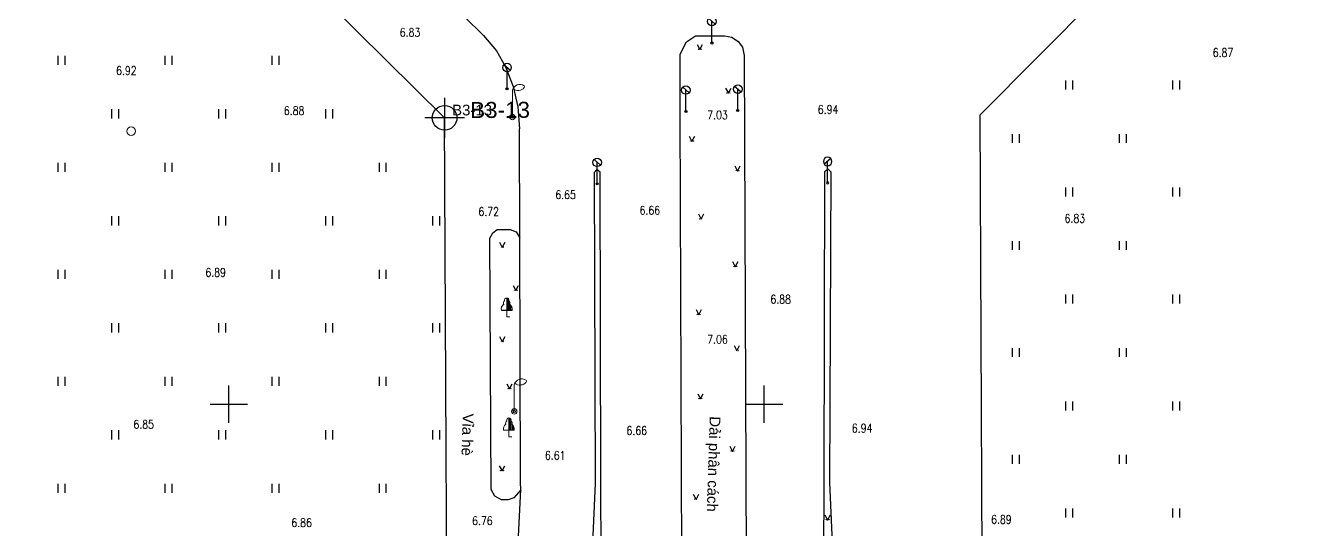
# Model space of a CAD drawing. Header units: millimetres. Extents: x 581430 to 583682, y 2329840 to 2330113.
# Drawn here: x 582631 to 582750, y 2329988.3 to 2330035.4 of the extents above; entities that cross this region are included whole.
import ezdxf
from ezdxf.enums import TextEntityAlignment as Align
from ezdxf.xclip import XClip

# ---------------------------------------------------------------- set-up
doc = ezdxf.new("R2010")
doc.units = ezdxf.units.MM
doc.header["$LTSCALE"] = 0.001
doc.header["$MEASUREMENT"] = 0
doc.header["$XCLIPFRAME"] = 0
for name, color, linetype in [('CHUGIAI', 250, 'Continuous'), ('Existing map', 250, 'Continuous'), ('new block$0$giao thong chuan 28 06$0$giao thong chuan$0$giao thongsua theo ssd$0$giao thong canh quan$0$giao thong$0$CHUTHICH', 7, 'Continuous'), ('Red line', 1, 'Continuous'), ('TOA DO', 7, 'Continuous')]:
    doc.layers.add(name, color=color, linetype=linetype)
for name, color, linetype, lineweight in [('DTC-KY HIEU', 3, 'Continuous', 20), ('KYHIEU', 250, 'Continuous', 0), ('new block$0$giao thong chuan 28 06$0$giao thong chuan$0$giao thongsua theo ssd$0$giao thong canh quan$0$giao thong$0$TOADO', 7, 'Continuous', 35)]:
    doc.layers.add(name, color=color, linetype=linetype, lineweight=lineweight)
doc.styles.add('Arial', font='arial.ttf')
doc.styles.add('CHU', font='', dxfattribs={"height": 1.5})
doc.styles.add('DC', font='romans.shx', dxfattribs={"width": 0.8, "height": 0.8})
doc.styles.get('CHU').set_extended_font_data('.VnArial')

# ---------------------------------------------------------------- blocks, each defined once
blk = doc.blocks.new('BB')
at = {"layer": 'CHUGIAI'}
for p, q in [((-0.29, 2.28), (0.31, 1.75)), ((0, 0), (0, 2))]:
    blk.add_line(p, q, dxfattribs=at)
for centre, radius in [((0, 2), 0.4), ((0, 0), 0.1)]:
    blk.add_circle(centre, radius, dxfattribs=at)
blk = doc.blocks.new('DEN-P')
at = {"layer": 'KYHIEU'}
for points in [[(1.1, 2.92, 0.523652), (0, 2.5, 0.549376)], [(0.05, 2.64, 0.420531), (1.11, 2.75, 0.572241)]]:
    blk.add_lwpolyline(points, format="xyb", dxfattribs=at)
blk.add_lwpolyline([(0, 0), (0, 2.5)], dxfattribs=at)
for radius in [0.25, 0.125]:
    blk.add_circle((0, 0), radius, dxfattribs=at)
blk.add_arc((0.95, 2.82), 0.178, 338.0896, 33.4085, dxfattribs=at)
blk = doc.blocks.new('CAYLR')
at = {"layer": 'KYHIEU'}
for points in [[(0, 1.75, 0.497303), (-0.198201, 1.488681, 0.339551), (-0.284941, 1.163565, 0.289175), (-0.5, 0.602359)], [(0, 1.75, -0.497303), (0.198201, 1.488681, -0.339551), (0.284941, 1.163565, -0.289175), (0.5, 0.602359)]]:
    blk.add_lwpolyline(points, format="xyb", dxfattribs=at)
for points in [[(0, 0), (0, 1.75)], [(0.1, 0.602359), (0.1, 1.724173)], [(0.2, 0.602359), (0.2, 1.487287)], [(-0.5, 0.602359), (0.5, 0.602359)], [(0, 0), (0.280275, -0.001587)], [(0.3, 0.602359), (0.3, 1.151908)], [(0.4, 0.602359), (0.4, 1.04811)], [(0.5, 0.602359), (0.5, 0.822811)]]:
    blk.add_lwpolyline(points, dxfattribs=at)
blk = doc.blocks.new('DEN-P-flat-2')
at = {"layer": 'KYHIEU'}
for points in [[(1.1, 2.92, 0.523652), (0, 2.5, 0.549376)], [(0.05, 2.64, 0.420531), (1.11, 2.75, 0.572241)]]:
    blk.add_lwpolyline(points, format="xyb", dxfattribs=at)
blk.add_lwpolyline([(0, 0), (0, 2.5)], dxfattribs=at)
for radius in [0.25, 0.125]:
    blk.add_circle((0, 0), radius, dxfattribs=at)
blk.add_arc((0.95, 2.82), 0.178, 338.0896, 33.4085, dxfattribs=at)
blk = doc.blocks.new('BB-flat-2')
at = {"layer": 'CHUGIAI'}
for p, q in [((-0.29, 2.28), (0.31, 1.75)), ((0, 0), (0, 2))]:
    blk.add_line(p, q, dxfattribs=at)
for centre, radius in [((0, 2), 0.4), ((0, 0), 0.1)]:
    blk.add_circle(centre, radius, dxfattribs=at)
blk = doc.blocks.new('CAYLR-flat-17')
at = {"layer": 'KYHIEU'}
for points in [[(0, 1.75, 0.497303), (-0.2, 1.49, 0.339551), (-0.28, 1.16, 0.289175), (-0.5, 0.6)], [(0, 1.75, -0.497303), (0.2, 1.49, -0.339551), (0.28, 1.16, -0.289175), (0.5, 0.6)]]:
    blk.add_lwpolyline(points, format="xyb", dxfattribs=at)
for points in [[(0, 0), (0, 1.75)], [(0.1, 0.6), (0.1, 1.72)], [(0.2, 0.6), (0.2, 1.49)], [(-0.5, 0.6), (0.5, 0.6)], [(0, 0), (0.28, 0)], [(0.3, 0.6), (0.3, 1.15)], [(0.4, 0.6), (0.4, 1.05)], [(0.5, 0.6), (0.5, 0.82)]]:
    blk.add_lwpolyline(points, dxfattribs=at)
blk = doc.blocks.new('CAYLR-flat-18')
at = {"layer": 'KYHIEU'}
for points in [[(0, 1.75, 0.497303), (-0.2, 1.49, 0.339551), (-0.28, 1.16, 0.289175), (-0.5, 0.6)], [(0, 1.75, -0.497303), (0.2, 1.49, -0.339551), (0.28, 1.16, -0.289175), (0.5, 0.6)]]:
    blk.add_lwpolyline(points, format="xyb", dxfattribs=at)
for points in [[(0, 0), (0, 1.75)], [(0.1, 0.6), (0.1, 1.72)], [(0.2, 0.6), (0.2, 1.49)], [(-0.5, 0.6), (0.5, 0.6)], [(0, 0), (0.28, 0)], [(0.3, 0.6), (0.3, 1.15)], [(0.4, 0.6), (0.4, 1.05)], [(0.5, 0.6), (0.5, 0.82)]]:
    blk.add_lwpolyline(points, dxfattribs=at)
blk = doc.blocks.new('DEN-P-flat-12')
at = {"layer": 'KYHIEU'}
for points in [[(1.1, 2.92, 0.523652), (0, 2.5, 0.549376)], [(0.05, 2.64, 0.420531), (1.11, 2.75, 0.572241)]]:
    blk.add_lwpolyline(points, format="xyb", dxfattribs=at)
blk.add_lwpolyline([(0, 0), (0, 2.5)], dxfattribs=at)
for radius in [0.25, 0.125]:
    blk.add_circle((0, 0), radius, dxfattribs=at)
blk.add_arc((0.95, 2.82), 0.178, 338.0896, 33.4085, dxfattribs=at)
blk = doc.blocks.new('BB-flat-4')
at = {"layer": 'CHUGIAI'}
for p, q in [((-0.29, 2.28), (0.31, 1.75)), ((0, 0), (0, 2))]:
    blk.add_line(p, q, dxfattribs=at)
for centre, radius in [((0, 2), 0.4), ((0, 0), 0.1)]:
    blk.add_circle(centre, radius, dxfattribs=at)
blk = doc.blocks.new('Existing map')
at = {"layer": 'Existing map'}
h = blk.add_hatch(color=256, dxfattribs=at)
h.paths.add_polyline_path([(-0.84, -54.29, 1), (-0.87, -54.29, 1)])
h.paths.add_polyline_path([(-1.1, -54.29, 1), (-1.12, -54.29, 1)])
h = blk.add_hatch(color=256, dxfattribs=at)
h.paths.add_polyline_path([(1.83, -58.37, 1), (1.81, -58.37, 1)])
h.paths.add_polyline_path([(1.57, -58.37, 1), (1.55, -58.37, 1)])
h = blk.add_hatch(color=256, dxfattribs=at)
h.paths.add_polyline_path([(-1.58, -62.87, 1), (-1.6, -62.87, 1)])
h.paths.add_polyline_path([(-1.84, -62.87, 1), (-1.86, -62.87, 1)])
h = blk.add_hatch(color=256, dxfattribs=at)
h.paths.add_polyline_path([(2.68, -65.64, 1), (2.66, -65.64, 1)])
h.paths.add_polyline_path([(2.43, -65.64, 1), (2.4, -65.64, 1)])
h = blk.add_hatch(color=256, dxfattribs=at)
h.paths.add_polyline_path([(-0.72, -70.14, 1), (-0.74, -70.14, 1)])
h.paths.add_polyline_path([(-0.98, -70.14, 1), (-1, -70.14, 1)])
h = blk.add_hatch(color=256, dxfattribs=at)
h.paths.add_polyline_path([(-19.3, -72.79, 1), (-19.32, -72.79, 1)])
h.paths.add_polyline_path([(-19.55, -72.79, 1), (-19.58, -72.79, 1)])
h = blk.add_hatch(color=256, dxfattribs=at)
h.paths.add_polyline_path([(2.47, -74.58, 1), (2.45, -74.58, 1)])
h.paths.add_polyline_path([(2.21, -74.58, 1), (2.19, -74.58, 1)])
h = blk.add_hatch(color=256, dxfattribs=at)
h.paths.add_polyline_path([(-18.02, -76.81, 1), (-18.04, -76.81, 1)])
h.paths.add_polyline_path([(-18.28, -76.81, 1), (-18.3, -76.81, 1)])
h = blk.add_hatch(color=256, dxfattribs=at)
h.paths.add_polyline_path([(-0.94, -79.07, 1), (-0.96, -79.07, 1)])
h.paths.add_polyline_path([(-1.19, -79.07, 1), (-1.22, -79.07, 1)])
h = blk.add_hatch(color=256, dxfattribs=at)
h.paths.add_polyline_path([(-19.3, -81.6, 1), (-19.32, -81.6, 1)])
h.paths.add_polyline_path([(-19.55, -81.6, 1), (-19.58, -81.6, 1)])
h = blk.add_hatch(color=256, dxfattribs=at)
h.paths.add_polyline_path([(2.62, -82.44, 1), (2.6, -82.44, 1)])
h.paths.add_polyline_path([(2.36, -82.44, 1), (2.34, -82.44, 1)])
h = blk.add_hatch(color=256, dxfattribs=at)
h.paths.add_polyline_path([(-18.62, -86.01, 1), (-18.64, -86.01, 1)])
h.paths.add_polyline_path([(-18.88, -86.01, 1), (-18.9, -86.01, 1)])
h = blk.add_hatch(color=256, dxfattribs=at)
h.paths.add_polyline_path([(-0.78, -86.94, 1), (-0.81, -86.94, 1)])
h.paths.add_polyline_path([(-1.04, -86.94, 1), (-1.06, -86.94, 1)])
h = blk.add_hatch(color=256, dxfattribs=at)
h.paths.add_polyline_path([(2.21, -91.84, 1), (2.19, -91.84, 1)])
h.paths.add_polyline_path([(1.95, -91.84, 1), (1.93, -91.84, 1)])
h = blk.add_hatch(color=256, dxfattribs=at)
h.paths.add_polyline_path([(-19.32, -93.67, 1), (-19.34, -93.67, 1)])
h.paths.add_polyline_path([(-19.58, -93.67, 1), (-19.6, -93.67, 1)])
h = blk.add_hatch(color=256, dxfattribs=at)
h.paths.add_polyline_path([(-1.19, -96.34, 1), (-1.21, -96.34, 1)])
h.paths.add_polyline_path([(-1.45, -96.34, 1), (-1.47, -96.34, 1)])
h = blk.add_hatch(color=256, dxfattribs=at)
h.paths.add_polyline_path([(11.11, -98.26, 1), (11.08, -98.26, 1)])
h.paths.add_polyline_path([(10.85, -98.26, 1), (10.82, -98.26, 1)])
for p, q in [((-44.97, -29.45), (-21.19, -53.01)), ((55.04, -30.32), (25.18, -60.46)), ((-21.19, -53.01), (-19.98, -54.44)), ((-2.21, -53.58), (-1.37, -53.04)), ((-1.37, -53.04), (-0.42, -53.04)), ((-0.42, -53.04), (1.31, -53.04)), ((1.31, -53.04), (2, -53.17)), ((2, -53.17), (2.61, -53.55)), ((2.61, -53.55), (3, -54.1)), ((-19.98, -54.44), (-19.14, -55.92)), ((-2.81, -54.75), (-2.21, -53.58)), ((-1.24, -53.84), (-0.98, -54.32)), ((-0.98, -54.32), (-0.73, -53.84)), ((3, -54.1), (3.15, -54.86)), ((-60.95, -54.9), (-60.95, -55.75)), ((-60.3, -54.9), (-60.3, -55.75)), ((-50.95, -54.9), (-50.95, -55.75)), ((-50.3, -54.9), (-50.3, -55.75)), ((-40.95, -54.9), (-40.95, -55.75)), ((-40.3, -54.9), (-40.3, -55.75)), ((-19.14, -55.92), (-18.42, -57.77)), ((-2.83, -60.39), (-2.81, -54.75)), ((3.15, -54.86), (3.69, -185.78)), ((-18.42, -57.77), (-17.97, -59.68)), ((1.43, -57.92), (1.69, -58.4)), ((1.69, -58.4), (1.94, -57.92)), ((33.19, -57.21), (33.19, -58.05)), ((33.84, -57.21), (33.84, -58.05)), ((43.19, -57.21), (43.19, -58.05)), ((43.84, -57.21), (43.84, -58.05)), ((-55.95, -59.9), (-55.95, -60.75)), ((-55.3, -59.9), (-55.3, -60.75)), ((-45.95, -59.9), (-45.95, -60.75)), ((-45.3, -59.9), (-45.3, -60.75)), ((-35.95, -59.9), (-35.95, -60.75)), ((-35.3, -59.9), (-35.3, -60.75)), ((-17.97, -59.68), (-17.84, -61.74)), ((-2.35, -184.44), (-2.83, -60.39)), ((25.18, -60.46), (25.69, -168.57)), ((-17.78, -71.91), (-17.84, -61.74)), ((-1.98, -62.42), (-1.72, -62.9)), ((-1.72, -62.9), (-1.46, -62.42)), ((28.19, -62.21), (28.19, -63.05)), ((28.84, -62.21), (28.84, -63.05)), ((38.19, -62.21), (38.19, -63.05)), ((38.84, -62.21), (38.84, -63.05)), ((-60.95, -64.9), (-60.95, -65.75)), ((-60.3, -64.9), (-60.3, -65.75)), ((-50.95, -64.9), (-50.95, -65.75)), ((-50.3, -64.9), (-50.3, -65.75)), ((-40.95, -64.9), (-40.95, -65.75)), ((-40.3, -64.9), (-40.3, -65.75)), ((-30.95, -64.9), (-30.95, -65.75)), ((-30.3, -64.9), (-30.3, -65.75)), ((2.29, -65.18), (2.54, -65.67)), ((2.54, -65.67), (2.8, -65.18)), ((10.69, -65.7), (10.99, -65.45)), ((10.99, -65.45), (11.25, -65.74)), ((-10.6, -65.53), (-10.86, -65.82)), ((-10.86, -65.82), (-10.75, -94.86)), ((-10.3, -65.78), (-10.6, -65.53)), ((-10.23, -94.83), (-10.3, -65.78)), ((10.62, -94.75), (10.69, -65.7)), ((11.25, -65.74), (11.14, -94.78)), ((33.19, -67.21), (33.19, -68.05)), ((33.84, -67.21), (33.84, -68.05)), ((43.19, -67.21), (43.19, -68.05)), ((43.84, -67.21), (43.84, -68.05)), ((-55.95, -69.9), (-55.95, -70.75)), ((-55.3, -69.9), (-55.3, -70.75)), ((-45.95, -69.9), (-45.95, -70.75)), ((-45.3, -69.9), (-45.3, -70.75)), ((-35.95, -69.9), (-35.95, -70.75)), ((-35.3, -69.9), (-35.3, -70.75)), ((-25.95, -69.9), (-25.95, -70.75)), ((-25.3, -69.9), (-25.3, -70.75)), ((-1.12, -69.68), (-0.86, -70.17)), ((-0.86, -70.17), (-0.6, -69.68)), ((-20.31, -71.44), (-19.92, -71.12)), ((-19.92, -71.12), (-19.53, -71.12)), ((-19.53, -71.12), (-18.71, -71.12)), ((-18.71, -71.12), (-18.14, -71.36)), ((-18.14, -71.36), (-17.78, -71.91)), ((-20.59, -71.93), (-20.31, -71.44)), ((-20.47, -95.45), (-20.59, -71.93)), ((-19.69, -72.33), (-19.44, -72.82)), ((-19.44, -72.82), (-19.18, -72.33)), ((-17.73, -94.75), (-17.78, -71.91)), ((28.19, -72.21), (28.19, -73.05)), ((28.84, -72.21), (28.84, -73.05)), ((38.19, -72.21), (38.19, -73.05)), ((38.84, -72.21), (38.84, -73.05)), ((-60.95, -74.9), (-60.95, -75.75)), ((-60.3, -74.9), (-60.3, -75.75)), ((-50.95, -74.9), (-50.95, -75.75)), ((-50.3, -74.9), (-50.3, -75.75)), ((-40.95, -74.9), (-40.95, -75.75)), ((-40.3, -74.9), (-40.3, -75.75)), ((-30.95, -74.9), (-30.95, -75.75)), ((-30.3, -74.9), (-30.3, -75.75)), ((2.07, -74.12), (2.33, -74.61)), ((2.33, -74.61), (2.59, -74.12)), ((-18.42, -76.36), (-18.16, -76.84)), ((-18.16, -76.84), (-17.91, -76.36)), ((33.19, -77.21), (33.19, -78.05)), ((33.84, -77.21), (33.84, -78.05)), ((43.19, -77.21), (43.19, -78.05)), ((43.84, -77.21), (43.84, -78.05)), ((-1.33, -78.62), (-1.08, -79.1)), ((-1.08, -79.1), (-0.82, -78.62)), ((-55.95, -79.9), (-55.95, -80.75)), ((-55.3, -79.9), (-55.3, -80.75)), ((-45.95, -79.9), (-45.95, -80.75)), ((-45.3, -79.9), (-45.3, -80.75)), ((-35.95, -79.9), (-35.95, -80.75)), ((-35.3, -79.9), (-35.3, -80.75)), ((-25.95, -79.9), (-25.95, -80.75)), ((-25.3, -79.9), (-25.3, -80.75)), ((-19.69, -81.15), (-19.44, -81.63)), ((-19.44, -81.63), (-19.18, -81.15)), ((2.22, -81.98), (2.48, -82.47)), ((2.48, -82.47), (2.74, -81.98)), ((28.19, -82.21), (28.19, -83.05)), ((28.84, -82.21), (28.84, -83.05)), ((38.19, -82.21), (38.19, -83.05)), ((38.84, -82.21), (38.84, -83.05)), ((-60.95, -84.9), (-60.95, -85.75)), ((-60.3, -84.9), (-60.3, -85.75)), ((-50.95, -84.9), (-50.95, -85.75)), ((-50.3, -84.9), (-50.3, -85.75)), ((-40.95, -84.9), (-40.95, -85.75)), ((-40.3, -84.9), (-40.3, -85.75)), ((-30.95, -84.9), (-30.95, -85.75)), ((-30.3, -84.9), (-30.3, -85.75)), ((-19.02, -85.56), (-18.76, -86.04)), ((-18.76, -86.04), (-18.5, -85.56)), ((-44.97, -89.2), (-44.97, -85.7)), ((-1.18, -86.48), (-0.92, -86.97)), ((-0.92, -86.97), (-0.67, -86.48)), ((5.03, -89.2), (5.03, -85.7)), ((-46.72, -87.45), (-43.22, -87.45)), ((3.28, -87.45), (6.78, -87.45)), ((33.19, -87.21), (33.19, -88.05)), ((33.84, -87.21), (33.84, -88.05)), ((43.19, -87.21), (43.19, -88.05)), ((43.84, -87.21), (43.84, -88.05)), ((-55.95, -89.9), (-55.95, -90.75)), ((-55.3, -89.9), (-55.3, -90.75)), ((-45.95, -89.9), (-45.95, -90.75)), ((-45.3, -89.9), (-45.3, -90.75)), ((-35.95, -89.9), (-35.95, -90.75)), ((-35.3, -89.9), (-35.3, -90.75)), ((-25.95, -89.9), (-25.95, -90.75)), ((-25.3, -89.9), (-25.3, -90.75)), ((1.81, -91.38), (2.07, -91.87)), ((2.07, -91.87), (2.33, -91.38)), ((28.19, -92.21), (28.19, -93.05)), ((28.84, -92.21), (28.84, -93.05)), ((38.19, -92.21), (38.19, -93.05)), ((38.84, -92.21), (38.84, -93.05)), ((-19.72, -93.21), (-19.46, -93.7)), ((-19.46, -93.7), (-19.2, -93.21)), ((-60.95, -94.9), (-60.95, -95.75)), ((-60.3, -94.9), (-60.3, -95.75)), ((-50.95, -94.9), (-50.95, -95.75)), ((-50.3, -94.9), (-50.3, -95.75)), ((-40.95, -94.9), (-40.95, -95.75)), ((-40.3, -94.9), (-40.3, -95.75)), ((-30.95, -94.9), (-30.95, -95.75)), ((-30.3, -94.9), (-30.3, -95.75)), ((-17.7, -95.48), (-17.73, -94.75)), ((-10.75, -94.86), (-12.05, -123.86)), ((-10.13, -124.17), (-10.23, -94.83)), ((10.52, -124.09), (10.62, -94.75)), ((11.14, -94.78), (12.44, -123.78)), ((-20.14, -96.07), (-20.47, -95.45)), ((-19.52, -96.41), (-20.14, -96.07)), ((-18.36, -96.2), (-18.9, -96.41)), ((-17.7, -95.48), (-18.36, -96.2)), ((-17.99, -101.05), (-17.7, -95.48)), ((-1.59, -95.88), (-1.33, -96.37)), ((-1.33, -96.37), (-1.08, -95.88)), ((-18.9, -96.41), (-19.52, -96.41)), ((33.19, -97.21), (33.19, -98.05)), ((33.84, -97.21), (33.84, -98.05)), ((43.19, -97.21), (43.19, -98.05)), ((43.84, -97.21), (43.84, -98.05)), ((10.71, -97.81), (10.96, -98.29)), ((10.96, -98.29), (11.22, -97.81))]:
    blk.add_line(p, q, dxfattribs=at)
for centre in [(-1.11, -54.29), (-0.85, -54.29), (1.56, -58.37), (1.82, -58.37), (-1.85, -62.87), (-1.59, -62.87), (2.41, -65.64), (2.67, -65.64), (-0.99, -70.14), (-0.73, -70.14), (-19.57, -72.79), (-19.31, -72.79), (2.2, -74.58), (2.46, -74.58), (-18.29, -76.81), (-18.03, -76.81), (-1.21, -79.07), (-0.95, -79.07), (-19.57, -81.6), (-19.31, -81.6), (2.35, -82.44), (2.61, -82.44), (-18.89, -86.01), (-18.63, -86.01), (-1.05, -86.94), (-0.79, -86.94), (1.94, -91.84), (2.2, -91.84), (-19.59, -93.67), (-19.33, -93.67), (-1.46, -96.34), (-1.2, -96.34), (10.84, -98.26), (11.09, -98.26)]:
    blk.add_circle(centre, 0.011, dxfattribs=at)
for name, p in [('BB-flat-4', (0.15, -53.7)), ('BB', (-18.99, -57.99)), ('BB-flat-4', (-18.99, -57.99)), ('DEN-P', (-18.49, -60.62)), ('DEN-P-flat-12', (-18.49, -60.62)), ('BB-flat-4', (-2.28, -60.1)), ('BB-flat-4', (2.56, -60.01)), ('BB', (-10.57, -66.86)), ('BB-flat-2', (-10.57, -66.86)), ('CAYLR', (-19.02, -79.29)), ('CAYLR-flat-18', (-19.02, -79.29)), ('DEN-P', (-18.31, -88.14)), ('DEN-P-flat-2', (-18.31, -88.14)), ('CAYLR', (-18.82, -90.5)), ('CAYLR-flat-17', (-18.82, -90.5))]:
    blk.add_blockref(name, p, dxfattribs=at)
at = {"layer": 'Existing map', "xscale": -1}
for name in ['BB', 'BB-flat-2']:
    blk.add_blockref(name, (10.96, -66.78), dxfattribs=at)
at = {"layer": 'Existing map', "style": 'DC', "width": 0.8}
for s, p in [('6.83', (-29.01, -53.11)), ('6.87', (46.93, -55)), ('6.92', (-55.51, -56.68)), ('6.88', (-39.84, -60.43)), ('7.03', (-0.29, -60.83)), ('6.65', (-14.48, -68.28)), ('6.66', (-6.61, -69.74)), ('6.83', (33.09, -70.5)), ('6.89', (-47.17, -75.55)), ('6.88', (5.61, -78.05)), ('7.06', (-0.29, -81.8)), ('6.85', (-53.89, -89.74)), ('6.66', (-7.83, -90.33)), ('6.94', (13.22, -90.1)), ('6.61', (-15.45, -92.65)), ('6.86', (-39.14, -98.93)), ('6.89', (26.23, -98.63))]:
    blk.add_text(s, height=0.8, dxfattribs=at).set_placement(p)
at = {"layer": 'Existing map', "style": 'CHU'}
blk.add_text('B3-13', height=1, dxfattribs=at).set_placement((-24.12, -60.47))
at = {"layer": 'Existing map', "style": 'DC', "width": 0.8}
for s, p in [('6.94', (10.04, -59.52)), ('6.72', (-21.66, -69.06)), ('6.76', (-22.25, -97.95))]:
    blk.add_text(s, height=0.8, dxfattribs=at).set_placement(p, align=Align.TOP_LEFT)
at = {"layer": 'Existing map', "style": 'CHU'}
for s, p in [('VØa hÌ', (-23.12, -88.32)), ('VØa hÌ', (-23.12, -88.32)), ('D¶i ph©n c¸ch', (-0.05, -88.58)), ('D¶i ph©n c¸ch', (-0.05, -88.58))]:
    blk.add_text(s, height=1, rotation=268.2177, dxfattribs=at).set_placement(p)
blk = doc.blocks.new('new block$0$giao thong chuan 28 06$0$giao thong chuan$0$giao thongsua theo ssd$0$giao thong canh quan$0$giao thong$0$n')
at = {"layer": 'TOA DO', "color": 177}
for p, q in [((0, 1.86), (0, 0)), ((1.86, 0), (-1.86, 0)), ((0, 0), (0, -1.86))]:
    blk.add_line(p, q, dxfattribs=at)
blk.add_circle((0, 0), 1.15, dxfattribs=at)

msp = doc.modelspace()

# ---------------------------------------------------------------- linework, layer by layer
at = {"layer": 'DTC-KY HIEU'}
msp.add_circle((582640.86, 2330025.51), 0.405, dxfattribs=at)
at = {"layer": 'Red line'}
msp.add_lwpolyline([(582670.15, 2330026.75), (582640.01, 2330056.61), (582447.17, 2330055.71), (582447.61, 2329957.39), (582670.47, 2329958.45)], close=True, dxfattribs=at)

# ---------------------------------------------------------------- block references
ref = msp.add_blockref('Existing map', (582694.97, 2330087.45))
XClip(ref).set_block_clipping_path([(-309.5753765585, -170.2706607217), (49.0361552699, 25.2812677324)])
at = {"layer": 'new block$0$giao thong chuan 28 06$0$giao thong chuan$0$giao thongsua theo ssd$0$giao thong canh quan$0$giao thong$0$TOADO'}
msp.add_blockref('new block$0$giao thong chuan 28 06$0$giao thong chuan$0$giao thongsua theo ssd$0$giao thong canh quan$0$giao thong$0$n', (582670.15, 2330026.75), dxfattribs=at)

# ---------------------------------------------------------------- texts
at = {"layer": 'new block$0$giao thong chuan 28 06$0$giao thong chuan$0$giao thongsua theo ssd$0$giao thong canh quan$0$giao thong$0$CHUTHICH', "insert": (582672.53, 2330028.23), "char_height": 1.5, "width": 87.0962, "attachment_point": 1, "rotation": 0.2695, "style": 'Arial'}
msp.add_mtext('B3-13', dxfattribs=at)

doc.saveas('drawing.dxf')
